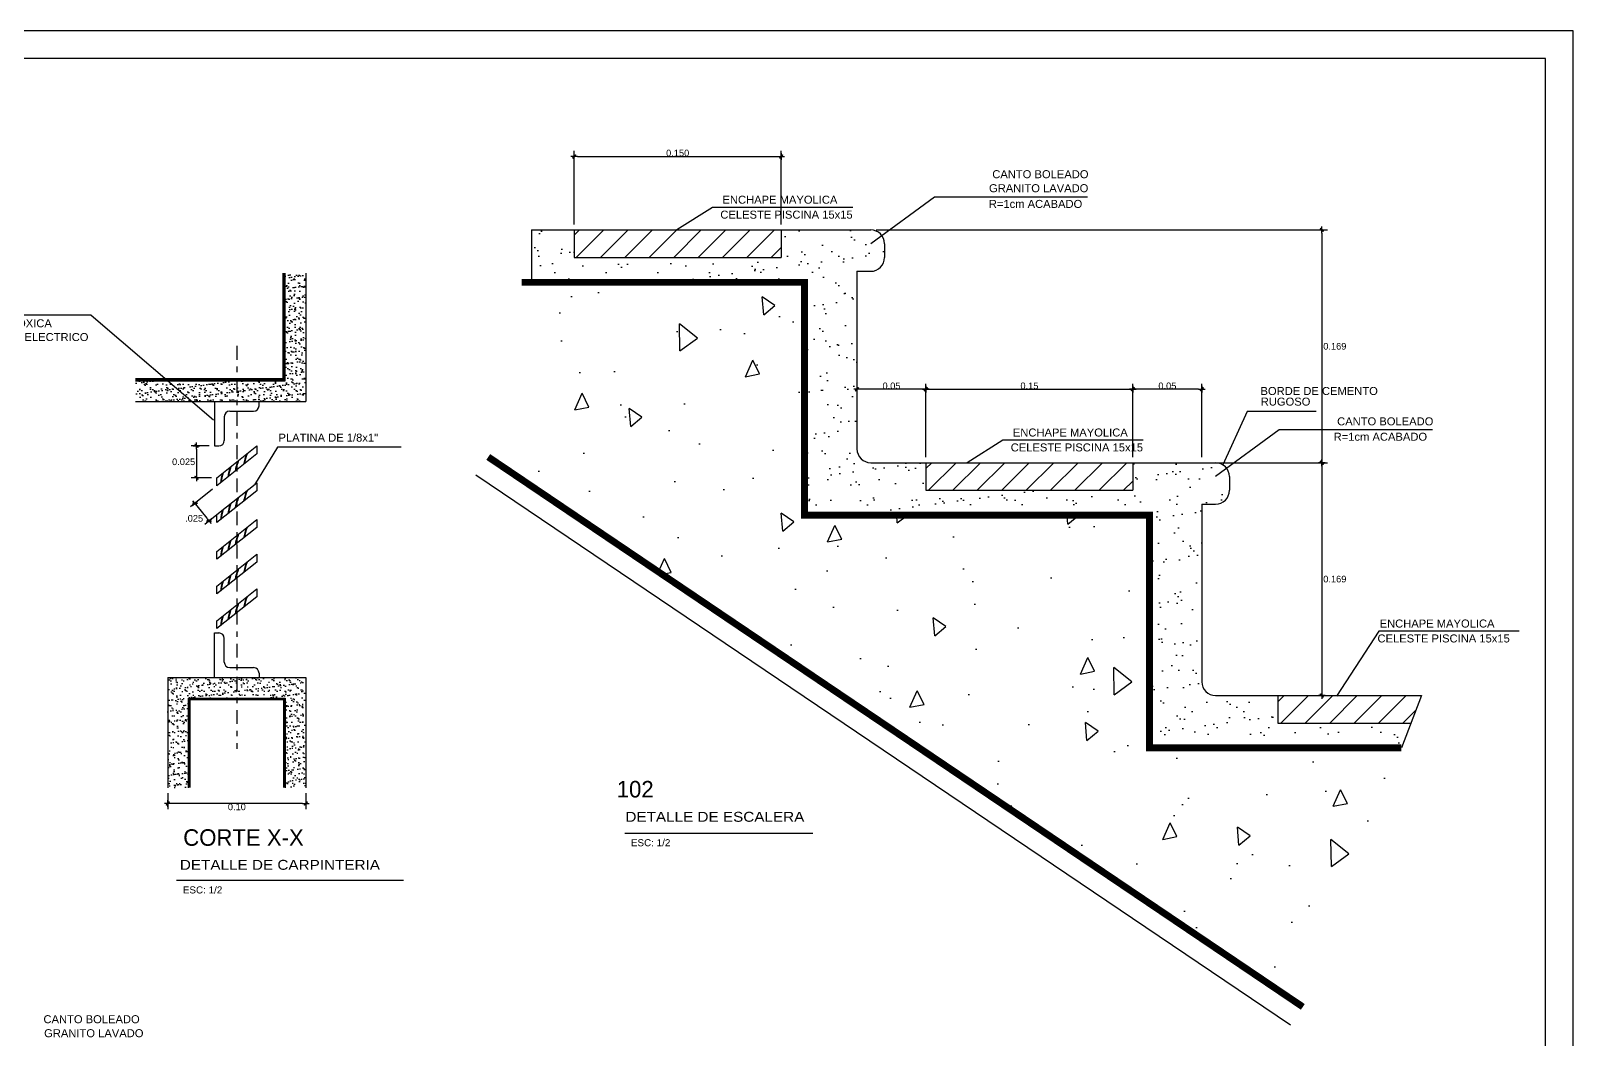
# Model space of a CAD drawing. Extents: x -24.1 to 35.9, y -15 to 30.
# Drawn here: x 7.99 to 35.94, y 11.67 to 29.95 of the extents above; entities that cross this region are included whole.
import ezdxf
from ezdxf.enums import TextEntityAlignment as Align

# ---------------------------------------------------------------- set-up
doc = ezdxf.new("R2010")
doc.units = 0
doc.header["$LTSCALE"] = 0.5
doc.header["$MEASUREMENT"] = 0
doc.header["$PDMODE"] = 2
doc.linetypes.add('DASHDOT', pattern=[1, 0.5, -0.25, 0, -0.25])
doc.layers.get('0').update_dxf_attribs({"linetype": 'CONTINUOUS'})
doc.layers.get('DEFPOINTS').update_dxf_attribs({"linetype": 'CONTINUOUS'})
for name, color, linetype in [('01', 1, 'CONTINUOUS'), ('02', 2, 'CONTINUOUS'), ('03', 3, 'CONTINUOUS'), ('06', 6, 'CONTINUOUS'), ('COTA', 1, 'CONTINUOUS'), ('EJES', 231, 'DASHDOT'), ('LAPICERO4', 4, 'CONTINUOUS'), ('M-CORT', 171, 'CONTINUOUS'), ('TEXTO03', 3, 'CONTINUOUS'), ('TEXTO05', 5, 'CONTINUOUS'), ('TEXTOS04', 4, 'CONTINUOUS'), ('TEXTURA-2', 72, 'CONTINUOUS'), ('TEXTURA1', 1, 'CONTINUOUS'), ('TEXTURA3', 3, 'CONTINUOUS')]:
    doc.layers.add(name, color=color, linetype=linetype)
doc.styles.add('COTAS', font='swissel.ttf')
doc.styles.add('R02', font='stylu.ttf', dxfattribs={"height": 0.12})
doc.styles.add('TEX_AMB', font='swisse.ttf', dxfattribs={"height": 0.13})
doc.dimstyles.new('COTA2', dxfattribs={"dimtxt": 0.12, "dimasz": 0.06, "dimexe": 0.1, "dimexo": 0.1, "dimgap": 0, "dimtad": 2, "dimtih": 1, "dimtoh": 1, "dimlfac": 0.04, "dimzin": 0, "dimdsep": 46, "dimtxsty": 'COTAS', "dimblk": 'C', "dimblk1": 'C', "dimblk2": 'C', "dimsah": 1, "dimcen": -0.09, "dimclrd": 1, "dimclre": 1, "dimclrt": 3, "dimadec": 0, "dimazin": 0, "dimtp": 0.8, "dimtfac": 0.1, "dimtix": 1, "dimtmove": 2, "dimatfit": 3, "dimldrblk": 'C', "dimfxl": 1, "dimtolj": 1, "dimtzin": 4, "dimarcsym": 0})
pattern_1 = [(37.5, (-38.35952, 4.00653), (-0.0047245, 0.14451178), [0, -0.114, 0, -0.1275, 0, -0.121875]), (7.5, (-38.35952, 4.00653), (0.13273325, 0.21166095), [0, -0.0615, 0, -0.10275, 0, -0.039375]), (327.5, (-38.45177, 4.00653), (0.23356064, 0.00042443), [0, -0.0375, 0, -0.135, 0, -0.17625]), (317.5, (-38.45177, 4.00653), (0.2254595, 0.0658257), [0, -0.01875, 0, -0.0885, 0, -0.10125])]

# ---------------------------------------------------------------- blocks, each defined once
blk = doc.blocks.new('C')
at = {"color": 1}
for p, q in [((-1, 0), (1, 0)), ((0.37, 0.51), (-0.51, -0.37)), ((0.51, 0.37), (-0.37, -0.51)), ((0, 1), (0, -1)), ((0.51, 0.37), (0.37, 0.51)), ((-0.37, -0.51), (-0.51, -0.37))]:
    blk.add_line(p, q, dxfattribs=at)
at = {"color": 1, "const_width": 0.2}
blk.add_lwpolyline([(0.44, 0.44), (-0.44, -0.44)], dxfattribs=at)
blk = doc.blocks.new('*D24')
at = {"color": 1, "linetype": 'ByBlock', "transparency": 16777216}
for p, q in [((23.444, 23.374), (23.444, 24.706)), ((23.504, 24.606), (27.134, 24.606)), ((27.194, 23.374), (27.194, 24.706))]:
    blk.add_line(p, q, dxfattribs=at)
at = {"layer": 'DEFPOINTS', "color": 0, "linetype": 'ByBlock', "transparency": 16777216}
for p in [(27.194, 24.606), (23.444, 23.274), (27.194, 23.274)]:
    blk.add_point(p, dxfattribs=at)
at = {"color": 1, "linetype": 'ByBlock', "transparency": 16777216, "xscale": 0.06, "yscale": 0.06, "zscale": 0.06, "rotation": 180}
blk.add_blockref('C', (23.444, 24.606), dxfattribs=at)
at = {"color": 1, "linetype": 'ByBlock', "transparency": 16777216, "xscale": 0.06, "yscale": 0.06, "zscale": 0.06}
blk.add_blockref('C', (27.194, 24.606), dxfattribs=at)
at = {"color": 3, "linetype": 'ByBlock', "transparency": 16777216, "insert": (25.319, 24.667), "char_height": 0.12, "attachment_point": 5, "style": 'COTAS'}
blk.add_mtext('\\A1;0.15 ', dxfattribs=at)
blk = doc.blocks.new('*D30')
at = {"color": 1, "linetype": 'ByBlock', "transparency": 16777216}
for p, q in [((22.544, 27.494), (30.72, 27.494)), ((30.62, 27.434), (30.62, 23.334)), ((28.663, 23.274), (30.72, 23.274))]:
    blk.add_line(p, q, dxfattribs=at)
at = {"layer": 'DEFPOINTS', "color": 0, "linetype": 'ByBlock', "transparency": 16777216}
for p in [(22.444, 27.494), (28.563, 23.274), (30.62, 23.274)]:
    blk.add_point(p, dxfattribs=at)
at = {"color": 1, "linetype": 'ByBlock', "transparency": 16777216, "xscale": 0.06, "yscale": 0.06, "zscale": 0.06}
for p, rotation in [((30.62, 27.494), 90), ((30.62, 23.274), 270)]:
    blk.add_blockref('C', p, dxfattribs=dict(at, rotation=rotation))
at = {"color": 3, "linetype": 'ByBlock', "transparency": 16777216, "insert": (30.854, 25.384), "char_height": 0.12, "attachment_point": 5, "style": 'COTAS'}
blk.add_mtext('\\A1;0.169 ', dxfattribs=at)
blk = doc.blocks.new('*D31')
at = {"color": 1, "linetype": 'ByBlock', "transparency": 16777216}
for p, q in [((29.792, 22.123), (30.72, 22.123)), ((30.62, 22.063), (30.62, 17.963)), ((29.792, 17.903), (30.72, 17.903))]:
    blk.add_line(p, q, dxfattribs=at)
at = {"layer": 'DEFPOINTS', "color": 0, "linetype": 'ByBlock', "transparency": 16777216}
for p in [(29.692, 22.123), (29.692, 17.903), (30.62, 17.903)]:
    blk.add_point(p, dxfattribs=at)
at = {"color": 1, "linetype": 'ByBlock', "transparency": 16777216, "xscale": 0.06, "yscale": 0.06, "zscale": 0.06}
for p, rotation in [((30.62, 22.123), 90), ((30.62, 17.903), 270)]:
    blk.add_blockref('C', p, dxfattribs=dict(at, rotation=rotation))
at = {"color": 3, "linetype": 'ByBlock', "transparency": 16777216, "insert": (30.854, 20.013), "char_height": 0.12, "attachment_point": 5, "style": 'COTAS'}
blk.add_mtext('\\A1;0.169 ', dxfattribs=at)
blk = doc.blocks.new('*D32')
at = {"color": 1, "linetype": 'ByBlock', "transparency": 16777216}
for p, q in [((23.444, 23.374), (23.444, 24.706)), ((23.504, 24.606), (27.134, 24.606)), ((27.194, 23.374), (27.194, 24.706))]:
    blk.add_line(p, q, dxfattribs=at)
at = {"layer": 'DEFPOINTS', "color": 0, "linetype": 'ByBlock', "transparency": 16777216}
for p in [(27.194, 24.606), (23.444, 23.274), (27.194, 23.274)]:
    blk.add_point(p, dxfattribs=at)
at = {"color": 1, "linetype": 'ByBlock', "transparency": 16777216, "xscale": 0.06, "yscale": 0.06, "zscale": 0.06, "rotation": 180}
blk.add_blockref('C', (23.444, 24.606), dxfattribs=at)
at = {"color": 1, "linetype": 'ByBlock', "transparency": 16777216, "xscale": 0.06, "yscale": 0.06, "zscale": 0.06}
blk.add_blockref('C', (27.194, 24.606), dxfattribs=at)
at = {"color": 3, "linetype": 'ByBlock', "transparency": 16777216, "insert": (25.319, 24.667), "char_height": 0.12, "attachment_point": 5, "style": 'COTAS'}
blk.add_mtext('\\A1;0.150 ', dxfattribs=at)
blk = doc.blocks.new('*D33')
at = {"color": 1, "linetype": 'ByBlock', "transparency": 16777216}
for p, q in [((27.194, 23.374), (27.194, 24.706)), ((28.384, 24.606), (27.254, 24.606)), ((28.444, 23.374), (28.444, 24.706))]:
    blk.add_line(p, q, dxfattribs=at)
at = {"layer": 'DEFPOINTS', "color": 0, "linetype": 'ByBlock', "transparency": 16777216}
for p in [(27.194, 24.606), (27.194, 23.274), (28.444, 23.274)]:
    blk.add_point(p, dxfattribs=at)
at = {"color": 1, "linetype": 'ByBlock', "transparency": 16777216, "xscale": 0.06, "yscale": 0.06, "zscale": 0.06, "rotation": 180}
blk.add_blockref('C', (27.194, 24.606), dxfattribs=at)
at = {"color": 1, "linetype": 'ByBlock', "transparency": 16777216, "xscale": 0.06, "yscale": 0.06, "zscale": 0.06}
blk.add_blockref('C', (28.444, 24.606), dxfattribs=at)
at = {"color": 3, "linetype": 'ByBlock', "transparency": 16777216, "insert": (27.819, 24.667), "char_height": 0.12, "attachment_point": 5, "style": 'COTAS'}
blk.add_mtext('\\A1;0.05 ', dxfattribs=at)
blk = doc.blocks.new('*D34')
at = {"color": 1, "linetype": 'ByBlock', "transparency": 16777216}
for p, q in [((22.194, 23.807), (22.194, 24.706)), ((23.384, 24.606), (22.254, 24.606)), ((23.444, 23.807), (23.444, 24.706))]:
    blk.add_line(p, q, dxfattribs=at)
at = {"layer": 'DEFPOINTS', "color": 0, "linetype": 'ByBlock', "transparency": 16777216}
for p in [(22.194, 24.606), (22.194, 23.707), (23.444, 23.707)]:
    blk.add_point(p, dxfattribs=at)
at = {"color": 1, "linetype": 'ByBlock', "transparency": 16777216, "xscale": 0.06, "yscale": 0.06, "zscale": 0.06, "rotation": 180}
blk.add_blockref('C', (22.194, 24.606), dxfattribs=at)
at = {"color": 1, "linetype": 'ByBlock', "transparency": 16777216, "xscale": 0.06, "yscale": 0.06, "zscale": 0.06}
blk.add_blockref('C', (23.444, 24.606), dxfattribs=at)
at = {"color": 3, "linetype": 'ByBlock', "transparency": 16777216, "insert": (22.819, 24.667), "char_height": 0.12, "attachment_point": 5, "style": 'COTAS'}
blk.add_mtext('\\A1;0.05 ', dxfattribs=at)
blk = doc.blocks.new('*D59')
at = {"color": 1, "linetype": 'ByBlock', "transparency": 16777216}
for p, q in [((48.829, 12.125), (48.829, 11.839)), ((51.329, 12.125), (51.329, 11.839)), ((51.269, 11.939), (48.889, 11.939))]:
    blk.add_line(p, q, dxfattribs=at)
at = {"layer": 'DEFPOINTS', "color": 0, "linetype": 'ByBlock', "transparency": 16777216}
for p in [(48.829, 12.225), (51.329, 12.225), (48.829, 11.939)]:
    blk.add_point(p, dxfattribs=at)
at = {"color": 1, "linetype": 'ByBlock', "transparency": 16777216, "xscale": 0.06, "yscale": 0.06, "zscale": 0.06, "rotation": 180}
blk.add_blockref('C', (48.829, 11.939), dxfattribs=at)
at = {"color": 1, "linetype": 'ByBlock', "transparency": 16777216, "xscale": 0.06, "yscale": 0.06, "zscale": 0.06}
blk.add_blockref('C', (51.329, 11.939), dxfattribs=at)
at = {"color": 3, "linetype": 'ByBlock', "transparency": 16777216, "insert": (50.079, 11.877), "char_height": 0.12, "attachment_point": 5, "style": 'COTAS'}
blk.add_mtext('\\A1;0.10 ', dxfattribs=at)
blk = doc.blocks.new('*D60')
at = {"color": 1, "linetype": 'ByBlock', "transparency": 16777216}
for p, q in [((11.281, 21.644), (10.882, 21.325)), ((10.997, 21.34), (11.177, 21.115)), ((11.536, 21.325), (11.137, 21.006))]:
    blk.add_line(p, q, dxfattribs=at)
at = {"layer": 'DEFPOINTS', "color": 0, "linetype": 'ByBlock', "transparency": 16777216}
for p in [(11.359, 21.707), (11.614, 21.388), (11.215, 21.068)]:
    blk.add_point(p, dxfattribs=at)
at = {"color": 1, "linetype": 'ByBlock', "transparency": 16777216, "xscale": 0.06, "yscale": 0.06, "zscale": 0.06}
for p, rotation in [((10.96, 21.387), 128.6598082540895), ((11.215, 21.068), 308.6598082540895)]:
    blk.add_blockref('C', p, dxfattribs=dict(at, rotation=rotation))
at = {"color": 3, "linetype": 'ByBlock', "transparency": 16777216, "insert": (10.945, 21.114), "char_height": 0.12, "attachment_point": 5, "style": 'COTAS'}
blk.add_mtext('\\A1;.025', dxfattribs=at)
blk = doc.blocks.new('*D61')
at = {"color": 1, "linetype": 'ByBlock', "transparency": 16777216}
for p, q in [((11.216, 22.427), (10.889, 22.427)), ((10.989, 22.367), (10.989, 21.911)), ((11.259, 21.851), (10.889, 21.851))]:
    blk.add_line(p, q, dxfattribs=at)
at = {"layer": 'DEFPOINTS', "color": 0, "linetype": 'ByBlock', "transparency": 16777216}
for p in [(11.316, 22.427), (10.989, 21.851), (11.359, 21.851)]:
    blk.add_point(p, dxfattribs=at)
at = {"color": 1, "linetype": 'ByBlock', "transparency": 16777216, "xscale": 0.06, "yscale": 0.06, "zscale": 0.06}
for p, rotation in [((10.989, 22.427), 90), ((10.989, 21.851), 270)]:
    blk.add_blockref('C', p, dxfattribs=dict(at, rotation=rotation))
at = {"color": 3, "linetype": 'ByBlock', "transparency": 16777216, "insert": (10.755, 22.139), "char_height": 0.12, "attachment_point": 5, "style": 'COTAS'}
blk.add_mtext('\\A1;0.025', dxfattribs=at)

msp = doc.modelspace()

# ---------------------------------------------------------------- hatches: boundary and pattern name
at = {"layer": '02'}
h = msp.add_hatch(dxfattribs=at)
h.set_pattern_fill('ANSI31', color=256, scale=2.5, style=0)
h.set_pattern_definition([(45, (30.1907, -77.1828), (-0.2209709, 0.2209709), [])])
h.paths.add_polyline_path([(21.5836, 26.3428), (17.8336, 26.3428), (17.8336, 25.8428), (21.5836, 25.8428)])
h.paths.add_polyline_path([(27.9586, 22.1228), (24.2086, 22.1228), (24.2086, 21.6228), (27.9586, 21.6228)])
h.paths.add_polyline_path([(33.1875, 17.9028), (30.5836, 17.9028), (30.5836, 17.4028), (32.9972, 17.4028)])
at = {"layer": 'TEXTURA-2'}
h = msp.add_hatch(dxfattribs=at)
h.set_pattern_fill('AR-CONC', color=256, scale=0.4375, angle=45, style=0)
h.set_pattern_definition([(95, (30.1907, -77.1828), (2.41304, 2.02478), [0.328125, -3.609375]), (40, (30.1907, -77.1828), (-2.75622, 1.89774), [0.2625, -2.8875]), (145.4514, (30.3918, -77.014), (-0.34317, 3.92252), [0.27886, -3.0675]), (91.184, (29.572, -76.564), (3.81366, 2.78956), [0.49219, -5.41406]), (141.6356, (29.89, -76.3316), (-0.12206, 5.90499), [0.4183, -4.60124]), (36.184, (29.572, -76.564), (-0.12206, 5.90499), [0.39375, -4.33125]), (66, (30.036, -76.4094), (3.092126, 0.60105), [0.328125, -3.609375]), (11, (30.036, -76.4094), (-1.4906, 2.99604), [0.2625, -2.8875]), (116.4514, (30.2937, -76.3593), (1.60153, 3.59708), [0.27886, -3.0675]), (82.5, (30.1907, -77.1828), (-0.99222, 1.067455), [0, -2.8525, 0, -2.93125, 0, -2.898437]), (52.5, (30.1907, -77.1828), (-0.40632, 2.03398), [0, -1.67125, 0, -2.786875, 0, -1.104688]), (12.5, (29.5008, -77.8727), (1.721204, 1.581653), [0, -1.09375, 0, -3.4125, 0, -4.528125]), (2.5, (29.1915, -78.182), (1.494456, 2.113824), [0, -1.421875, 0, -2.26625, 0, -3.215625])])
h.paths.add_polyline_path([(22.0086, 21.1728), (22.0086, 25.3928), (16.8805, 25.3928), (16.276, 22.2273), (31.0392, 12.2591), (32.8259, 16.9528), (28.2586, 16.9528), (28.2586, 21.1728)])
at = {"layer": 'TEXTURA3'}
h = msp.add_hatch(dxfattribs=at)
h.set_pattern_fill('AR-SAND', color=256, scale=0.3, style=0)
h.set_pattern_definition([(37.5, (0.7651, -1.1512), (-0.018898, 0.578047), [0, -0.456, 0, -0.51, 0, -0.4875]), (7.5, (0.7651, -1.1512), (0.530933, 0.846644), [0, -0.246, 0, -0.411, 0, -0.1575]), (327.5, (0.3961, -1.1512), (0.9342426, 0.001698), [0, -0.15, 0, -0.54, 0, -0.705]), (317.5, (0.3961, -1.1512), (0.901838, 0.263303), [0, -0.075, 0, -0.354, 0, -0.405])])
h.paths.add_polyline_path([(17.0619, 25.3928), (22.0086, 25.3928), (22.0086, 21.1728), (28.2586, 21.1728), (28.2586, 16.9528), (32.8259, 16.9528), (32.9972, 17.4028), (30.5836, 17.4028), (30.5836, 17.9028), (29.4586, 17.9028, -0.4142136), (29.2086, 18.1528), (29.2086, 21.3728), (29.4586, 21.3728, 0.4142136), (29.7086, 21.6228), (29.7086, 21.8728, 0.4142136), (29.4586, 22.1228), (27.9586, 22.1228), (27.9586, 21.6228), (24.2086, 21.6228), (24.2086, 22.1228), (23.2086, 22.1228, -0.4142136), (22.9586, 22.3728), (22.9586, 25.5928), (23.2086, 25.5928, 0.4142136), (23.4586, 25.8428), (23.4586, 26.0928, 0.4142136), (23.2086, 26.3428), (21.5836, 26.3428), (21.5836, 25.8428), (17.8336, 25.8428), (17.8336, 26.3428), (17.0619, 26.3428)])
h = msp.add_hatch(dxfattribs=at)
h.set_pattern_fill('AR-SAND', color=256, scale=0.075, style=0)
h.set_pattern_definition(pattern_1)
h.paths.add_polyline_path([(12.969, 25.5595), (12.594, 25.5595), (12.594, 23.6073), (9.8804, 23.6073), (9.8804, 23.2323), (12.969, 23.2323)])
h = msp.add_hatch(dxfattribs=at)
h.set_pattern_fill('AR-SAND', color=256, scale=0.075, style=0)
h.set_pattern_definition(pattern_1)
h.paths.add_polyline_path([(12.594, 16.2314), (12.969, 16.2314), (12.969, 18.2323), (11.719, 18.2323), (11.719, 17.8573), (12.594, 17.8573)])
h.paths.add_polyline_path([(10.469, 18.2323), (10.469, 16.2314), (10.844, 16.2314), (10.844, 17.8573), (11.719, 17.8573), (11.719, 18.2323), (11.3161, 18.2323)])

# ---------------------------------------------------------------- linework, layer by layer
at = {"layer": '01', "ltscale": 0.22}
msp.add_lwpolyline([(-24.0613, -15.0482), (35.9387, -15.0482), (35.9387, 29.9518), (-24.0613, 29.9518)], close=True, dxfattribs=at)
at = {"layer": '02'}
for p, q in [((24.3628, 26.9396), (23.2086, 26.0928)), ((27.1383, 26.9396), (24.3628, 26.9396)), ((17.0619, 26.3428), (23.2086, 26.3428)), ((17.8336, 26.3428), (17.8336, 25.8428)), ((21.5836, 26.3428), (21.5836, 25.8428)), ((23.4586, 26.0928), (23.4586, 25.8428)), ((17.8336, 25.8428), (21.5836, 25.8428)), ((22.9586, 25.5928), (22.9586, 22.3728)), ((22.9586, 25.5928), (23.2086, 25.5928)), ((9.0797, 24.7948), (6.7634, 24.7948)), ((9.0797, 24.7948), (11.2955, 22.902)), ((30.6128, 22.7196), (29.4586, 21.8728)), ((33.3883, 22.7196), (30.6128, 22.7196)), ((23.2086, 22.1228), (29.4586, 22.1228)), ((24.2086, 22.1228), (24.2086, 21.6228)), ((27.9586, 22.1228), (27.9586, 21.6228)), ((30.8154, 11.9276), (16.0521, 21.8958)), ((29.7086, 21.8728), (29.7086, 21.6228)), ((24.2086, 21.6228), (27.9586, 21.6228)), ((29.2086, 21.3728), (29.2086, 18.1528)), ((29.2086, 21.3728), (29.4586, 21.3728)), ((29.4586, 17.9028), (33.1875, 17.9028)), ((30.5836, 17.9028), (30.5836, 17.4028)), ((30.5836, 17.4028), (32.9972, 17.4028))]:
    msp.add_line(p, q, dxfattribs=at)
at = {"layer": '02', "ltscale": 5}
for points in [[(22.883, 26.7513), (20.3384, 26.7513), (19.6953, 26.3428)], [(14.6948, 22.4025), (12.4566, 22.4025), (12.0378, 21.724)], [(28.1456, 22.5313), (25.6009, 22.5313), (24.9579, 22.1228)], [(34.9631, 19.0685), (32.4185, 19.0685), (31.6469, 17.8897)]]:
    msp.add_lwpolyline(points, dxfattribs=at)
at = {"layer": '02'}
msp.add_lwpolyline([(31.2811, 23.052), (30.0298, 23.052), (29.5903, 22.0853)], dxfattribs=at)
for centre, start, end in [((23.2086, 26.0928), 0, 90), ((23.2086, 25.8428), 270, 0), ((23.2086, 22.3728), 180, 270), ((29.4586, 21.8728), 0, 90), ((29.4586, 21.6228), 270, 0), ((29.4586, 18.1528), 180, 270)]:
    msp.add_arc(centre, 0.25, start, end, dxfattribs=at)
at = {"layer": '03', "ltscale": 5}
for p, q in [((22.1566, 15.4035), (18.7492, 15.4035)), ((14.739, 14.548), (10.6285, 14.548))]:
    msp.add_line(p, q, dxfattribs=at)
at = {"layer": '03'}
msp.add_lwpolyline([(9.8804, 23.6073), (12.594, 23.6073), (12.594, 25.5595)], dxfattribs=at)
at = {"layer": '06'}
msp.add_lwpolyline([(-23.5613, -14.5482), (35.4387, -14.5482), (35.4387, 29.4518), (-23.5613, 29.4518)], close=True, dxfattribs=at)
at = {"layer": 'COTA'}
for p, q in [((17.0619, 26.3428), (17.0619, 25.3928)), ((11.719, 20.8043), (11.719, 20.6603)), ((33.1875, 17.9028), (32.8259, 16.9528))]:
    msp.add_line(p, q, dxfattribs=at)
at = {"layer": 'EJES'}
msp.add_line((11.719, 24.2393), (11.719, 16.9342), dxfattribs=at)
at = {"layer": 'LAPICERO4'}
for p, q in [((12.969, 25.5595), (12.969, 23.2323)), ((9.8804, 23.2323), (12.969, 23.2323)), ((11.3161, 23.2323), (12.1218, 23.2323)), ((11.3161, 23.2323), (11.3161, 22.4266)), ((12.1218, 23.1566), (12.1218, 23.2323)), ((11.4918, 22.9566), (11.4918, 22.5266)), ((11.5918, 23.0566), (12.0218, 23.0566)), ((11.3161, 22.4266), (11.3918, 22.4266)), ((11.3161, 18.2323), (11.3161, 19.038)), ((11.3161, 19.038), (11.3918, 19.038)), ((11.4918, 18.508), (11.4918, 18.938)), ((10.469, 18.2323), (12.969, 18.2323)), ((10.469, 18.2323), (10.469, 16.2314)), ((11.3161, 18.2323), (12.1218, 18.2323)), ((11.5918, 18.408), (12.0218, 18.408)), ((12.1218, 18.308), (12.1218, 18.2323)), ((12.969, 18.2323), (12.969, 16.2314))]:
    msp.add_line(p, q, dxfattribs=at)
for points in [[(12.079, 22.4266), (12.079, 22.2826), (11.359, 21.7066), (11.359, 21.8506)], [(12.079, 21.7595), (12.079, 21.6155), (11.359, 21.0395), (11.359, 21.1835)], [(12.079, 21.0923), (12.079, 20.9483), (11.359, 20.3723), (11.359, 20.5163)], [(12.079, 20.4638), (12.079, 20.3198), (11.359, 19.7438), (11.359, 19.8878)], [(12.079, 19.8353), (12.079, 19.6913), (11.359, 19.1153), (11.359, 19.2593)]]:
    msp.add_lwpolyline(points, close=True, dxfattribs=at)
msp.add_lwpolyline([(10.844, 16.2314), (10.844, 17.8573), (12.594, 17.8573), (12.594, 16.2314)], dxfattribs=at)
for centre, start, end in [((11.5918, 22.9566), 90, 180), ((12.0218, 23.1566), 270, 0), ((11.3918, 22.5266), 270, 0), ((11.3918, 18.938), 0, 90), ((11.5918, 18.508), 180, 270), ((12.0218, 18.308), 360, 90)]:
    msp.add_arc(centre, 0.1, start, end, dxfattribs=at)
at = {"layer": 'M-CORT'}
for points, const_width in [([(9.8804, 23.6323), (12.569, 23.6323), (12.569, 25.5595)], 0.05), ([(16.8805, 25.3928), (22.0086, 25.3928), (22.0086, 21.1728), (28.2586, 21.1728), (28.2586, 16.9528), (32.8259, 16.9528)], 0.125), ([(31.0392, 12.2591), (16.276, 22.2273)], 0.125), ([(10.864, 16.2314), (10.864, 17.8373), (12.574, 17.8373), (12.574, 16.2314)], 0.04)]:
    msp.add_lwpolyline(points, dxfattribs=dict(at, const_width=const_width))
at = {"layer": 'TEXTURA1'}
for centre, start, end in [((12.837, 21.7749), 161.1329, 170.32143), ((12.8462, 21.77), 160.24261, 169.60611), ((12.9843, 21.875), 159.86238, 169.30297), ((12.9935, 21.87), 159.24866, 168.57264), ((12.5747, 21.6036), 163.79052, 172.49944), ((12.5839, 21.5986), 162.96148, 171.81349), ((12.7071, 21.6945), 162.77872, 171.66305), ((12.7163, 21.6895), 161.92761, 170.96623), ((12.9843, 21.2078), 159.86238, 169.30297), ((12.9935, 21.2029), 159.24866, 168.57264), ((12.5747, 20.9364), 163.79052, 172.49944), ((12.5839, 20.9315), 162.96148, 171.81349), ((12.7071, 21.0273), 162.77872, 171.66305), ((12.7163, 21.0224), 161.92761, 170.96623), ((12.837, 21.1078), 161.1329, 170.32143), ((12.8462, 21.1028), 160.24261, 169.60611), ((12.7071, 20.3602), 162.77872, 171.66305), ((12.7163, 20.3552), 161.92761, 170.96623), ((12.837, 20.4406), 161.1329, 170.32143), ((12.8462, 20.4357), 160.24261, 169.60611), ((12.9843, 20.5407), 159.86238, 169.30297), ((12.9935, 20.5357), 159.24866, 168.57264), ((12.5747, 20.2693), 163.79052, 172.49944), ((12.5839, 20.2643), 162.96148, 171.81349), ((12.837, 19.8121), 161.1329, 170.32143), ((12.8462, 19.8072), 160.24261, 169.60611), ((12.9843, 19.9122), 159.86238, 169.30297), ((12.9935, 19.9072), 159.24866, 168.57264), ((12.5747, 19.6408), 163.79052, 172.49944), ((12.5839, 19.6358), 162.96148, 171.81349), ((12.7071, 19.7317), 162.77872, 171.66305), ((12.7163, 19.7267), 161.92761, 170.96623), ((12.8462, 19.1787), 160.24261, 169.60611), ((12.9843, 19.2837), 159.86238, 169.30297), ((12.9935, 19.2787), 159.24866, 168.57264), ((12.5747, 19.0123), 163.79052, 172.49944), ((12.5839, 19.0073), 162.96148, 171.81349), ((12.7071, 19.1032), 162.77872, 171.66305), ((12.7163, 19.0983), 161.92761, 170.96623), ((12.837, 19.1836), 161.1329, 170.32143)]:
    msp.add_arc(centre, 1.1645, start, end, dxfattribs=at)

# ---------------------------------------------------------------- texts
at = {"layer": '03', "ltscale": 5, "style": 'TEX_AMB'}
for p in [(18.8612, 15.1705), (10.7405, 14.315)]:
    msp.add_text('ESC: 1/2', height=0.128, dxfattribs=at).set_placement(p)
at = {"layer": 'TEXTO03', "ltscale": 0.25, "style": 'TEX_AMB'}
for s, p in [('CANTO BOLEADO', (25.4109, 27.2803)), ('GRANITO LAVADO', (25.3519, 27.0267)), ('ENCHAPE MAYOLICA ', (20.5214, 26.8183)), ('R=1cm ACABADO ', (25.348, 26.7418)), ('CELESTE PISCINA 15x15', (20.4826, 26.5478)), ('PINTURA EPOXICA', (6.5207, 24.5782)), ('COLOR AZUL ELECTRICO', (6.5207, 24.3287)), ('CANTO BOLEADO', (31.6609, 22.8003)), ('PLATINA DE 1/8x1"', (12.474, 22.5049)), ('ENCHAPE MAYOLICA ', (25.784, 22.5983)), ('R=1cm ACABADO ', (31.598, 22.5218)), ('CELESTE PISCINA 15x15', (25.7452, 22.3278)), ('CELESTE PISCINA 15x15', (32.3925, 18.865)), ('ENCHAPE MAYOLICA ', (32.4313, 19.1355)), ('CANTO BOLEADO', (8.2146, 11.9626)), ('GRANITO LAVADO', (8.2263, 11.709))]:
    msp.add_text(s, height=0.145, dxfattribs=at).set_placement(p)
for s, p in [('BORDE DE CEMENTO', (31.3353, 23.3509)), ('RUGOSO', (30.7266, 23.1582))]:
    msp.add_text(s, height=0.145, dxfattribs=at).set_placement(p, align=Align.CENTER)
at = {"layer": 'TEXTO05', "style": 'R02'}
for s, p in [('102', (18.6043, 16.0547)), ('CORTE X-X', (10.7479, 15.1789))]:
    msp.add_text(s, height=0.3, dxfattribs=at).set_placement(p)
at = {"layer": 'TEXTOS04', "ltscale": 5, "style": 'TEX_AMB', "width": 1.1}
for s, p in [('DETALLE DE ESCALERA', (18.7614, 15.6145)), ('DETALLE DE CARPINTERIA', (10.6866, 14.7437))]:
    msp.add_text(s, height=0.18, dxfattribs=at).set_placement(p)

# ---------------------------------------------------------------- dimensions: what is measured, and where the dimension line sits
at = {"layer": 'COTA'}
for base, p1, p2, override, picture, middle, set_off in [((21.5836, 27.6747), (17.8336, 26.3428), (21.5836, 26.3428), {"dimdec": 3, "dimpost": ' '}, '*D32', (19.7086, 27.7363), (-5.6099, 3.0688)), ((22.9586, 23.4547), (24.2086, 22.556), (22.9586, 22.556), {"dimpost": ' '}, '*D34', (23.5836, 23.5163), (0.7651, -1.1512)), ((27.9586, 23.4547), (24.2086, 22.1228), (27.9586, 22.1228), {"dimpost": ' '}, '*D24', (26.0836, 23.5163), (0.7651, -1.1512)), ((27.9586, 23.4547), (29.2086, 22.1228), (27.9586, 22.1228), {"dimpost": ' '}, '*D33', (28.5836, 23.5163), (0.7651, -1.1512)), ((10.469, 15.9454), (12.969, 16.2314), (10.469, 16.2314), {"dimpost": ' '}, '*D59', (11.719, 15.8838), (-38.3595, 4.0065))]:
    dim = msp.add_linear_dim(base=base, p1=p1, p2=p2, dimstyle='COTA2', override=override, dxfattribs=at)
    dim.commit()
    dim.dimension.update_dxf_attribs({"geometry": picture, "text_midpoint": middle, "insert": set_off})
for base, p1, p2, picture, middle, set_off in [((31.385, 22.1228), (23.2086, 26.3428), (29.3283, 22.1228), '*D30', (31.6189, 24.2328), (0.7651, -1.1512)), ((31.385, 17.9028), (30.4566, 22.1228), (30.4566, 17.9028), '*D31', (31.6189, 20.0128), (0.7651, 0))]:
    dim = msp.add_linear_dim(base=base, p1=p1, p2=p2, angle=90, dimstyle='COTA2', override={"dimdec": 3, "dimpost": ' '}, dxfattribs=at)
    dim.commit()
    dim.dimension.update_dxf_attribs({"geometry": picture, "text_midpoint": middle, "insert": set_off})
dim = msp.add_linear_dim(base=(10.9888, 21.8506), p1=(11.3161, 22.4266), p2=(11.359, 21.8506), angle=90, text='0.025', dimstyle='COTA2', override={"dimpost": ' '}, dxfattribs=at)
dim.commit()
dim.dimension.update_dxf_attribs({"geometry": '*D61', "text_midpoint": (10.7549, 22.1386)})
dim = msp.add_aligned_dim(p1=(11.359, 21.7066), p2=(11.6142, 21.3876), distance=-0.5113, text='.025', dimstyle='COTA2', override={"dimpost": ' '}, dxfattribs=at)
dim.commit()
dim.dimension.update_dxf_attribs({"geometry": '*D60', "text_midpoint": (10.9446, 21.1135)})

doc.saveas('drawing.dxf')
